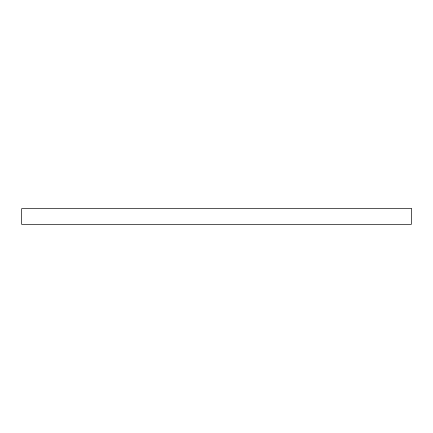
<?xml version="1.0" encoding="UTF-8"?>
<svg xmlns="http://www.w3.org/2000/svg" width="433" height="433" viewBox="0 0 433 433"><rect width="100%" height="100%" fill="white"/><g stroke="black" fill="none" stroke-linecap="round" stroke-linejoin="round"><path stroke-width="0.65" d="M411.35 208.641L21.65 208.641L21.65 224.359L411.35 224.359L411.35 208.641"/></g></svg>
